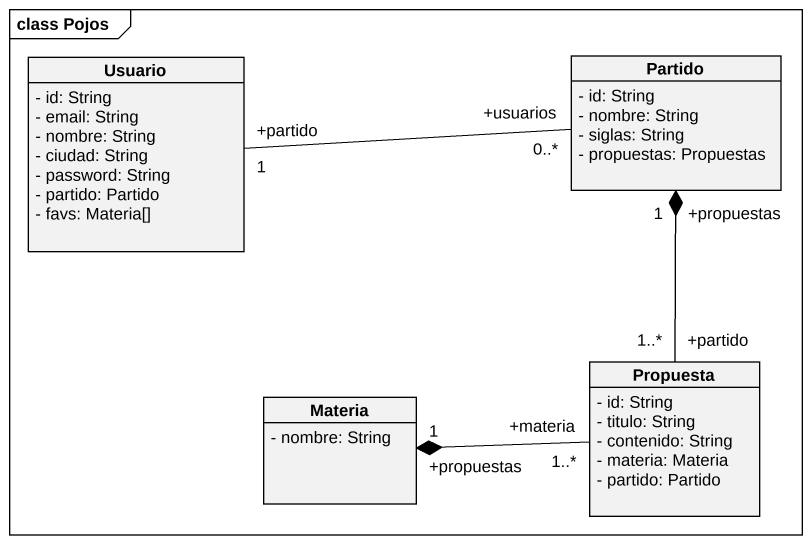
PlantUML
@startuml
mainframe class Pojos
hide circle
hide empty members
skinparam classAttributeIconSize 0
class Usuario {
  - id: String
  - email: String
  - nombre: String
  - ciudad: String
  - password: String
  - partido: Partido
  - favs: Materia[]
}
class Partido {
  - id: String
  - nombre: String
  - siglas: String
  - propuestas: Propuestas
}
class Propuesta {
  - id: String
  - titulo: String
  - contenido: String
  - materia: Materia
  - partido: Partido
}
class Materia {
  - nombre: String
}
Usuario "+partido\n1" -right- "+usuarios\n0..*" Partido
Propuesta "+partido\n1..*" -up-* "+propuestas\n1" Partido
Propuesta "+materia\n1..*" -left-* "+propuestas\n1" Materia
@enduml
